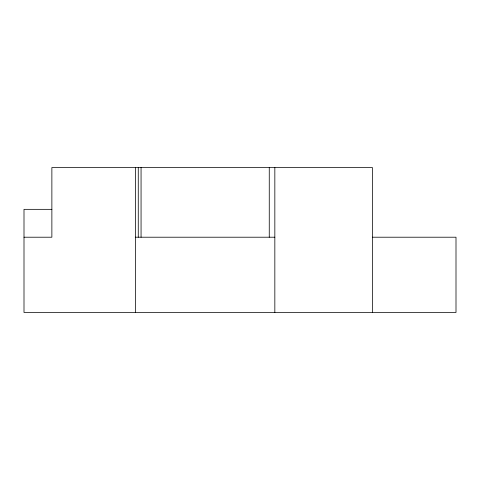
<?xml version="1.0" encoding="UTF-8"?>
<svg xmlns="http://www.w3.org/2000/svg" width="480" height="480" viewBox="0 0 480 480"><rect width="100%" height="100%" fill="white"/><g stroke="black" fill="none" stroke-linecap="round" stroke-linejoin="round"><path stroke-width="0.72" d="M51.87 209.34L24 209.34L24 312.462L456 312.462L456 237.21L372.39 237.21M24 237.21L51.87 237.21L51.87 167.538L372.39 167.538L372.39 312.462M135.276 237.21L274.836 237.21M274.836 167.538L274.836 312.462M269.262 167.538L269.262 237.21M141.06 167.538L141.06 237.21M138.27 167.538L138.27 237.21M135.486 167.538L135.486 312.462"/></g></svg>
